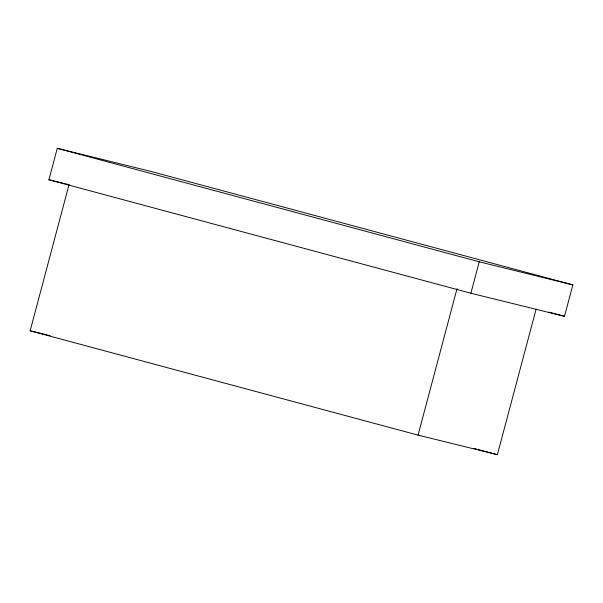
<?xml version="1.0" encoding="UTF-8"?>
<svg xmlns="http://www.w3.org/2000/svg" width="603" height="603" viewBox="0 0 603 603"><rect width="100%" height="100%" fill="white"/><g stroke="black" fill="none" stroke-linecap="round" stroke-linejoin="round"><path stroke-width="0.9" d="M48.911 179.739L57.27 148.315L150.871 171.403L572.85 284.887L564.491 316.311L470.89 293.231L48.911 179.739L67.996 184.45M536.097 309.181L497.377 454.685L418.06 435.125L30.15 330.798L69.104 184.382M418.06 435.125L457.021 288.709M470.89 293.231L479.257 261.808L572.85 284.887M30.15 330.798L50.207 335.743M57.27 148.315L479.257 261.808M549.032 312.158L564.491 316.311M473.762 448.33L476.483 449.062M478.3 449.552L497.377 454.685"/></g></svg>
